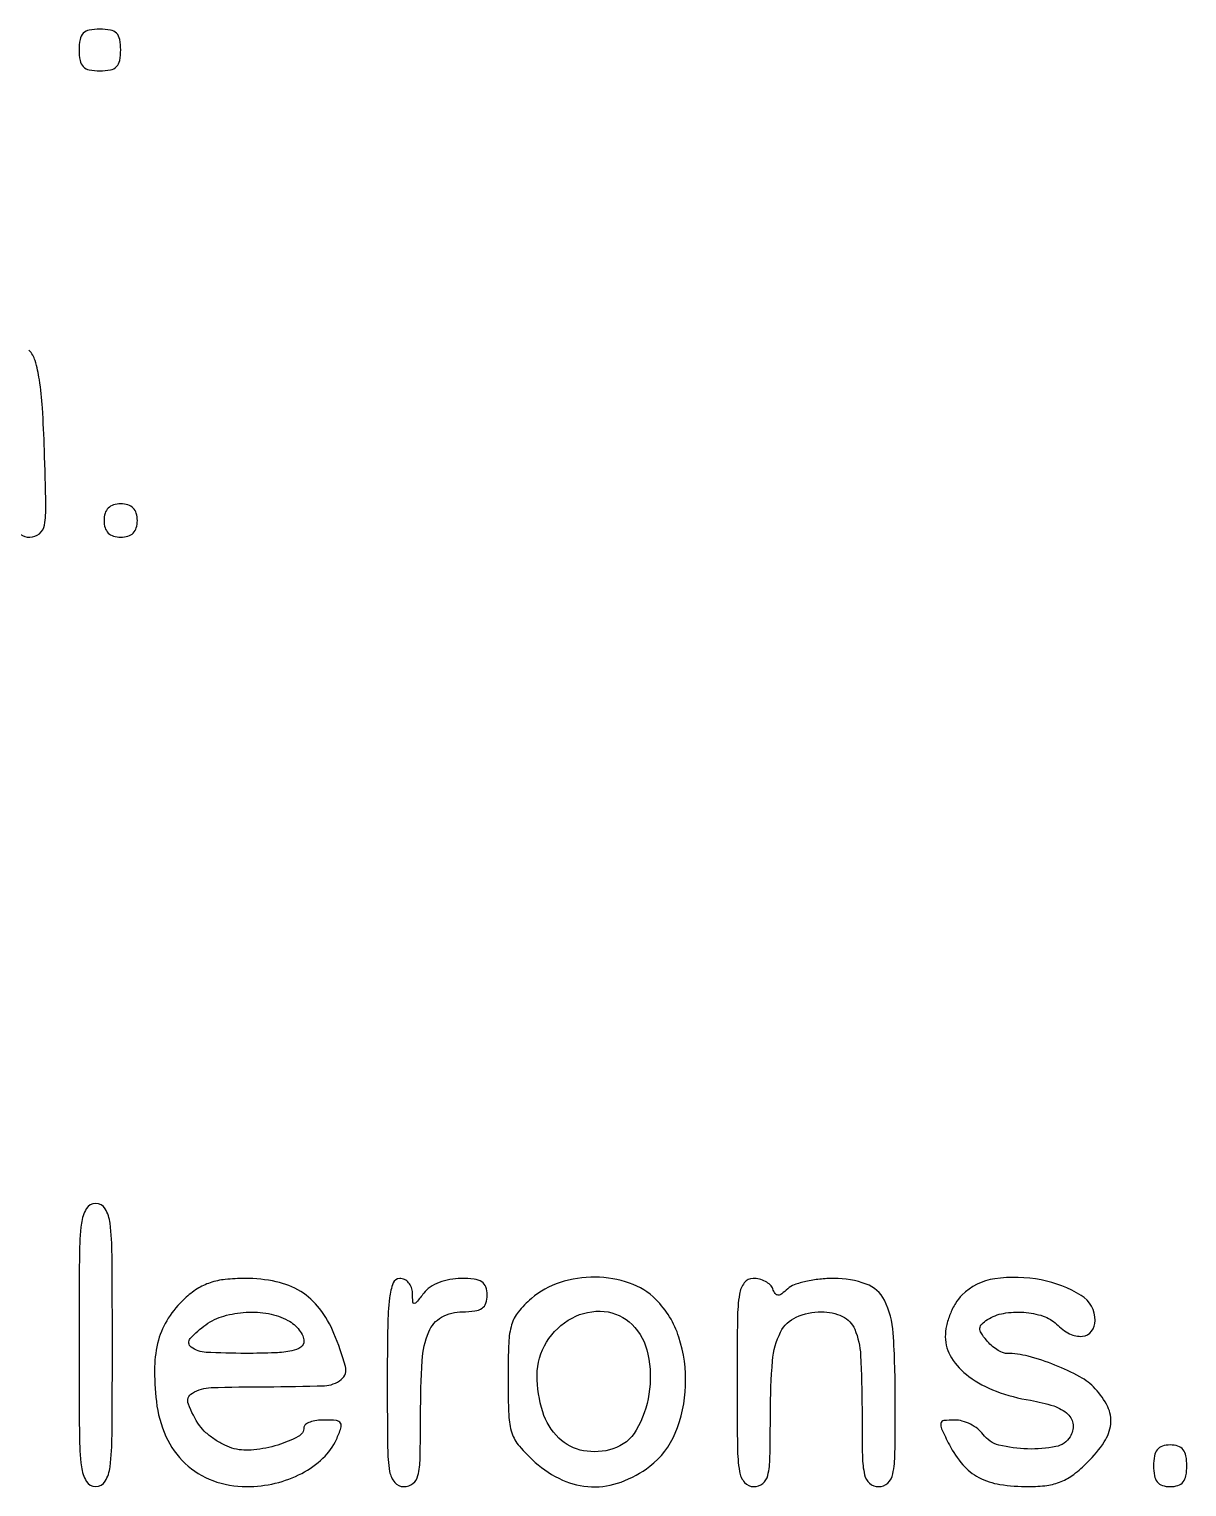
# Model space of a CAD drawing. Extents: x 23 to 201, y 13 to 268.
# Drawn here: x 73.52 to 85.28, y 13.53 to 28.34 of the extents above; entities that cross this region are included whole.
import ezdxf

# ---------------------------------------------------------------- set-up
doc = ezdxf.new("R2010")
doc.units = 0
doc.header["$MEASUREMENT"] = 0

msp = doc.modelspace()

# ---------------------------------------------------------------- linework, layer by layer
for points in [[(74.025, 28.1295, 0.045527), (74.034792, 28.022184, 0.152009), (74.0673, 27.9603, 0.152009), (74.129184, 27.927792, 0.045527), (74.2365, 27.918, 0.045527), (74.343816, 27.927792, 0.152009), (74.4057, 27.9603, 0.152009), (74.438208, 28.022184, 0.045527), (74.448, 28.1295, 0.045527), (74.438208, 28.236816, 0.152009), (74.4057, 28.2987, 0.152009), (74.343816, 28.331208, 0.045527), (74.2365, 28.341, 0.045527), (74.129184, 28.331208, 0.152009), (74.0673, 28.2987, 0.152009), (74.034792, 28.236816, 0.045527)], [(74.2788, 23.3496, 0.072254), (74.289531, 23.275731, 0.124864), (74.3211, 23.2227, 0.124864), (74.374131, 23.191131, 0.072254), (74.448, 23.1804, 0.072254), (74.521869, 23.191131, 0.124864), (74.5749, 23.2227, 0.124864), (74.606469, 23.275731, 0.072254), (74.6172, 23.3496, 0.072254), (74.606469, 23.423469, 0.124864), (74.5749, 23.4765, 0.124864), (74.521869, 23.508069, 0.072254), (74.448, 23.5188, 0.072254), (74.374131, 23.508069, 0.124864), (74.3211, 23.4765, 0.124864), (74.289531, 23.423469, 0.072254)], [(74.025, 14.9742, 0.001893), (74.028461, 14.060167, 0.027391), (74.048638, 13.736925, 0.106183), (74.098724, 13.590068, 0.263491), (74.1942, 13.536, 0.263491), (74.289676, 13.590068, 0.106183), (74.339762, 13.736925, 0.027391), (74.359939, 14.060167, 0.001893), (74.3634, 14.9742, 0.001893), (74.359939, 15.888233, 0.027391), (74.339762, 16.211475, 0.106183), (74.289676, 16.358332, 0.263491), (74.1942, 16.4124, 0.263491), (74.098724, 16.358332, 0.106183), (74.048638, 16.211475, 0.027391), (74.028461, 15.888233, 0.001893)], [(75.098275, 15.446711, 0.063036), (74.931039, 15.247143, 0.075788), (74.831234, 15.023827, 0.064051), (74.79256, 14.751516, 0.031358), (74.809948, 14.40086, 0.077613), (74.906913, 14.046581, 0.098391), (75.103175, 13.770633, 0.101624), (75.384407, 13.596705, 0.088056), (75.726432, 13.536, 0.058562), (76.017717, 13.570234, 0.062534), (76.286305, 13.670991, 0.06788), (76.502149, 13.824872, 0.097399), (76.638577, 14.015282, 0.022026), (76.685181, 14.130794, 0.224733), (76.680028, 14.180805, 0.23647), (76.638412, 14.206988, 0.024298), (76.518886, 14.2128, 0.033685), (76.438568, 14.207383, 0.051546), (76.370795, 14.190964, 0.066915), (76.324104, 14.166992, 0.245471), (76.3092, 14.138464, -0.280393), (76.251709, 14.044005, -0.04502), (76.043087, 13.958902, -0.04631), (75.799154, 13.908236, -0.089776), (75.601133, 13.92149, -0.051218), (75.505271, 13.956293, -0.034823), (75.404484, 14.014028, -0.035095), (75.314034, 14.084226, -0.057471), (75.249726, 14.156691, -0.062922), (75.135252, 14.37374, -0.366152), (75.175427, 14.486477, -0.123609), (75.366363, 14.541489, -0.008637), (75.9285, 14.5512, 0.008493), (76.516654, 14.561191, 0.159966), (76.687749, 14.623881, 0.303265), (76.731117, 14.757682, 0.030089), (76.614237, 15.092761, 0.064772), (76.468552, 15.344196, 0.090985), (76.276571, 15.517677, 0.086166), (76.02718, 15.617704, 0.052431), (75.710529, 15.651, 0.026444), (75.509647, 15.640368, 0.054128), (75.355685, 15.606924, 0.061444), (75.225291, 15.544773, 0.045002)], [(77.1552, 14.5935, 0.002827), (77.158931, 13.933541, 0.036854), (77.179734, 13.689338, 0.138781), (77.230994, 13.578868, 0.218517), (77.3244, 13.536, 0.166372), (77.415931, 13.567323, 0.172164), (77.467512, 13.647733, 0.052565), (77.48937, 13.822613, 0.004828), (77.4936, 14.260662, -0.014984), (77.510234, 14.81561, -0.081387), (77.576379, 15.108179, -0.170105), (77.70742, 15.257062, -0.12872), (77.919577, 15.3126, 0.031456), (78.044643, 15.320476, 0.117455), (78.117897, 15.348017, 0.165205), (78.157013, 15.399485, 0.080783), (78.1704, 15.4818, 0.082946), (78.156495, 15.565041, 0.169751), (78.116047, 15.616378, 0.114316), (78.039365, 15.643463, 0.02798), (77.904777, 15.651, 0.046553), (77.791567, 15.640437, 0.046838), (77.682508, 15.609113, 0.050426), (77.59002, 15.561659, 0.086884), (77.526767, 15.50295, -0.005777), (77.453239, 15.408377, -0.22845), (77.430052, 15.3972, -0.395521), (77.415487, 15.410858, -0.011517), (77.411691, 15.50295, 0.084056), (77.401058, 15.55949, 0.091606), (77.372513, 15.60751, 0.09851), (77.330717, 15.639642, 0.11526), (77.2821, 15.651, 0.313079), (77.215628, 15.604855, 0.0595), (77.178888, 15.4536, 0.025996), (77.159649, 15.1688, 0.003867)], [(78.619268, 15.446825, 0.044948), (78.485971, 15.309522, 0.099301), (78.418448, 15.180708, 0.06167), (78.388892, 14.999479, 0.009622), (78.3819, 14.636185, 0.009807), (78.389261, 14.260937, 0.068581), (78.421294, 14.080995, 0.1003), (78.496914, 13.946769, 0.03216), (78.658185, 13.78286, 0.076444), (78.934499, 13.603159, 0.097759), (79.229551, 13.534345, 0.097187), (79.529948, 13.582678, 0.074715), (79.821734, 13.743011, 0.132849), (80.081211, 14.080788, 0.088733), (80.185302, 14.560011, 0.086959), (80.117285, 15.054844, 0.119392), (79.884238, 15.436889, 0.114032), (79.617099, 15.603746, 0.081021), (79.267739, 15.663552, 0.07931), (78.910126, 15.609345, 0.100749)], [(80.7084, 14.5935, 0.002827), (80.712131, 13.933541, 0.036854), (80.732934, 13.689338, 0.138781), (80.784194, 13.578868, 0.218517), (80.8776, 13.536, 0.170477), (80.969278, 13.568193, 0.169857), (81.020868, 13.650686, 0.051035), (81.042622, 13.830501, 0.004604), (81.0468, 14.284288, -0.020462), (81.06852, 14.814798, -0.096593), (81.15067, 15.106597, -0.172577), (81.309352, 15.258021, -0.10544), (81.565291, 15.3126, -0.109994), (81.778575, 15.265105, -0.186638), (81.903354, 15.134752, -0.085994), (81.963331, 14.870211, -0.012848), (81.9774, 14.32278, 0.004277), (81.981501, 13.843347, 0.048718), (82.003098, 13.655498, 0.166019), (82.054691, 13.569596, 0.177039), (82.1466, 13.536, 0.190591), (82.238981, 13.572541, 0.157604), (82.290534, 13.665834, 0.044373), (82.311839, 13.870921, 0.003705), (82.3158, 14.405476, 0.015317), (82.29461, 15.097018, 0.100874), (82.205257, 15.429778, 0.193077), (82.020039, 15.594182, 0.086332), (81.693423, 15.651, 0.026713), (81.547774, 15.643213, 0.028507), (81.406963, 15.619936, 0.029676), (81.289223, 15.586059, 0.104576), (81.222345, 15.54525, -0.026382), (81.162499, 15.49448, -0.164145), (81.124914, 15.4818, -0.247772), (81.09638, 15.496864, -0.062037), (81.071475, 15.54525, 0.117654), (81.044639, 15.585708, 0.066702), (80.996459, 15.619936, 0.060765), (80.935441, 15.643119, 0.060503), (80.87055, 15.651, 0.233848), (80.781755, 15.607069, 0.125597), (80.732793, 15.491915, 0.035096), (80.712232, 15.241685, 0.002956)], [(82.9926, 15.4818, 0.061571), (82.927189, 15.397937, 0.040004), (82.872613, 15.287632, 0.03964), (82.835701, 15.168416, 0.055311), (82.8234, 15.057557, 0.143487), (82.885632, 14.845164, 0.090353), (83.063166, 14.654699, 0.0719), (83.339509, 14.504895, 0.04766), (83.688953, 14.412701, -0.037686), (83.924205, 14.35562, -0.107796), (84.06877, 14.271278, -0.187977), (84.121012, 14.164841, -0.160927), (84.091835, 14.042685, -0.208926), (83.946747, 13.942293, -0.055179), (83.659168, 13.918334, -0.055057), (83.368122, 13.958497, -0.174823), (83.207698, 14.066673, 0.07012), (83.153315, 14.122601, 0.048217), (83.078421, 14.169875, 0.048119), (82.995635, 14.202034, 0.068698), (82.917651, 14.2128, 0.030738), (82.80932, 14.206134, 0.320072), (82.778268, 14.177641, 0.164223), (82.784749, 14.122377, 0.008744), (82.864403, 13.961508, 0.058625), (83.001399, 13.75882, 0.093659), (83.164407, 13.629001, 0.083343), (83.377659, 13.558458, 0.038309), (83.670346, 13.536, 0.033371), (83.856147, 13.548415, 0.064796), (83.999538, 13.586997, 0.06487), (84.128174, 13.66096, 0.033518), (84.268108, 13.783292, 0.04901), (84.437516, 13.98962, 0.121781), (84.503534, 14.17209, 0.140301), (84.472681, 14.347601, 0.074446), (84.346751, 14.531119, 0.081352), (84.191312, 14.651365, 0.029345), (83.937403, 14.770097, 0.029682), (83.665477, 14.860025, 0.06386), (83.447109, 14.889128, -0.103088), (83.402734, 14.898605, -0.040052), (83.34723, 14.928632, -0.037506), (83.290441, 14.971888, -0.038056), (83.241049, 15.022948, -0.03121), (83.187217, 15.096729, -0.156052), (83.174303, 15.145607, -0.190605), (83.193289, 15.187226, -0.050531), (83.25184, 15.233152, -0.098148), (83.414349, 15.295903, -0.060164), (83.620121, 15.306747, -0.061184), (83.817369, 15.268863, -0.118914), (83.953414, 15.1857, 0.077955), (84.086443, 15.088747, 0.143319), (84.216971, 15.06371, 0.207587), (84.309205, 15.114644, 0.165714), (84.3462, 15.223203, 0.26003), (84.203817, 15.478472, 0.091363), (83.798801, 15.636025, 0.082297), (83.325224, 15.647651, 0.162847)], [(76.145562, 15.225023, -0.053689), (76.208151, 15.182326, -0.051633), (76.261131, 15.12677, -0.055878), (76.297294, 15.067369, -0.109236), (76.3092, 15.013523, -0.249708), (76.277052, 14.953166, -0.096725), (76.186979, 14.915176, -0.042953), (76.01875, 14.894817, -0.008645), (75.717, 14.8896, -0.01294), (75.314506, 14.900018, -0.144174), (75.164674, 14.952704, -0.444506), (75.155013, 15.040385, -0.058309), (75.312824, 15.180903, -0.081549), (75.496149, 15.269069, -0.058217), (75.721023, 15.307493, -0.057934), (75.95001, 15.293093, -0.078373)], [(79.641534, 15.18298, -0.146552), (79.803441, 14.882601, -0.089153), (79.813805, 14.476267, -0.093682), (79.684322, 14.109237, -0.186491), (79.447522, 13.919278, -0.12281), (79.147978, 13.900401, -0.14832), (78.898495, 14.029005, -0.125304), (78.734218, 14.296323, -0.075576), (78.678, 14.666128, -0.138045), (78.773217, 15.004434, -0.133213), (79.031884, 15.248918, -0.146756), (79.358622, 15.315464, -0.17549)], [(84.9384, 13.7475, 0.044917), (84.947407, 13.647438, 0.124434), (84.97647, 13.583588, 0.149477), (85.028477, 13.548061, 0.07578), (85.1076, 13.536, 0.07578), (85.186723, 13.548061, 0.149477), (85.23873, 13.583588, 0.124434), (85.267793, 13.647438, 0.044917), (85.2768, 13.7475, 0.044917), (85.267793, 13.847562, 0.124434), (85.23873, 13.911413, 0.149477), (85.186723, 13.946939, 0.07578), (85.1076, 13.959, 0.07578), (85.028477, 13.946939, 0.149477), (84.97647, 13.911413, 0.124434), (84.947407, 13.847562, 0.044917)]]:
    msp.add_lwpolyline(points, format="xyb", close=True)
msp.add_lwpolyline([(73.428193, 23.210276, 0.150651), (73.525101, 23.1804, 0.174692), (73.622326, 23.215438, 0.180251), (73.673289, 23.303967, 0.046371), (73.687856, 23.503188, 0.003221), (73.673151, 24.065874, 0.007337), (73.652916, 24.493854, 0.022926), (73.62192, 24.780387, 0.032897), (73.578783, 24.973857, 0.125913), (73.516267, 25.079185, 0.100413)], format="xyb")

doc.saveas('drawing.dxf')
